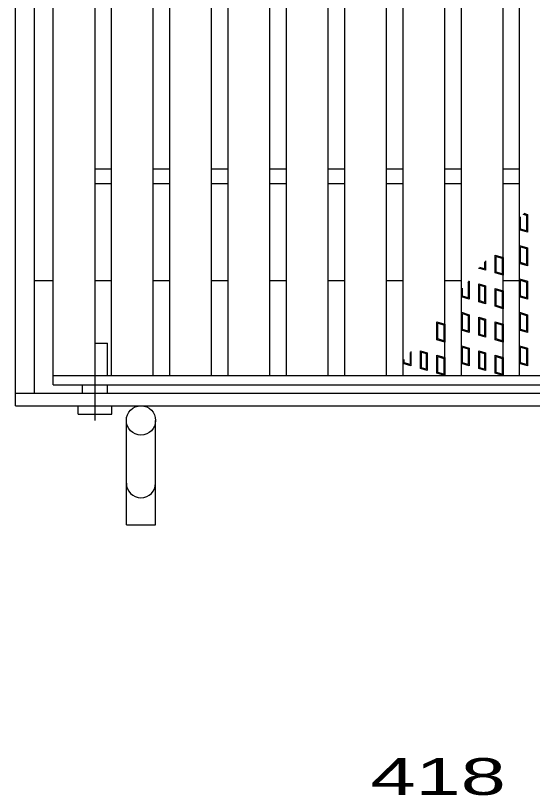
# Model space of a CAD drawing. Units: millimetres, scale not verified. Extents: x -1456 to 1385, y -1026 to 843.
# Drawn here: x -1033.8 to -786.5, y -369.7 to 3.6 of the extents above; entities that cross this region are included whole.
import ezdxf
from ezdxf.enums import TextEntityAlignment as Align

# ---------------------------------------------------------------- set-up
doc = ezdxf.new("R2010")
doc.units = ezdxf.units.MM
doc.header["$LTSCALE"] = 8
doc.linetypes.add('LONG_DASHED_DOTTED', pattern=[15.25, 12, -1.5, 0.25, -1.5])
for name, color, linetype, lineweight in [('16', 3, 'Continuous', 25), ('17', 3, 'Continuous', 25), ('19', 6, 'Continuous', 25), ('22', 2, 'Continuous', 25)]:
    doc.layers.add(name, color=color, linetype=linetype, lineweight=lineweight)
doc.styles.add('ベクトル', font='')
doc.styles.get('ベクトル').set_extended_font_data('ベクトル')

msp = doc.modelspace()

# ---------------------------------------------------------------- linework, layer by layer
at = {"layer": '16'}
for p, q in [((-1015.8, -168.7), (-1015.8, 422.3)), ((-995.8, -168.7), (-995.8, 422.3)), ((-987.9, -168.7), (-987.9, 422.3)), ((-967.9, -168.7), (-967.9, 422.3)), ((-960, -168.7), (-960, 422.3)), ((-940, -168.7), (-940, 422.3)), ((-932.1, -168.7), (-932.1, 422.3)), ((-912.1, -168.7), (-912.1, 422.3)), ((-904.2, -168.7), (-904.2, 422.3)), ((-884.2, -168.7), (-884.2, 422.3)), ((-876.3, -168.7), (-876.3, 422.3)), ((-856.3, -168.7), (-856.3, 422.3)), ((-848.4, -168.7), (-848.4, 422.3)), ((-828.4, -168.7), (-828.4, 422.3)), ((-820.5, -168.7), (-820.5, 422.3)), ((-800.5, -168.7), (-800.5, 422.3)), ((-792.6, -168.7), (-792.6, 422.3)), ((-995.8, -69.7), (-987.9, -69.7)), ((-967.9, -69.7), (-960, -69.7)), ((-940, -69.7), (-932.1, -69.7)), ((-912.1, -69.7), (-904.2, -69.7)), ((-884.2, -69.7), (-876.3, -69.7)), ((-856.3, -69.7), (-848.4, -69.7)), ((-828.4, -69.7), (-820.5, -69.7)), ((-800.5, -69.7), (-792.6, -69.7)), ((-995.8, -76.7), (-987.9, -76.7)), ((-967.9, -76.7), (-960, -76.7)), ((-940, -76.7), (-932.1, -76.7)), ((-912.1, -76.7), (-904.2, -76.7)), ((-884.2, -76.7), (-876.3, -76.7)), ((-856.3, -76.7), (-848.4, -76.7)), ((-828.4, -76.7), (-820.5, -76.7)), ((-800.5, -76.7), (-792.6, -76.7)), ((-1015.8, -168.7), (-633.8, -168.7)), ((-1015.8, -173.2), (-1015.8, -168.7)), ((-1015.8, -168.7), (-995.8, -168.7)), ((-987.9, -168.7), (-967.9, -168.7)), ((-960, -168.7), (-940, -168.7)), ((-932.1, -168.7), (-912.1, -168.7)), ((-904.2, -168.7), (-884.2, -168.7)), ((-876.3, -168.7), (-856.3, -168.7)), ((-848.4, -168.7), (-828.4, -168.7)), ((-820.5, -168.7), (-800.5, -168.7)), ((-792.6, -168.7), (-772.6, -168.7)), ((-1015.8, -173.2), (-633.8, -173.2))]:
    msp.add_line(p, q, dxfattribs=at)
at = {"layer": '17'}
for p, q in [((-792.6, -99), (-792.6, -93.302)), ((-792.125, -98.647), (-792.125, -92.74)), ((-791.011, -91.423), (-789.275, -91.943)), ((-790.676, -91.027), (-788.8, -91.59)), ((-789.275, -91.943), (-789.275, -99.502)), ((-788.8, -91.59), (-788.8, -100.14)), ((-788.8, -100.14), (-792.6, -99)), ((-789.275, -99.502), (-792.125, -98.647)), ((-792.6, -106.45), (-788.8, -107.59)), ((-792.6, -115), (-792.6, -106.45)), ((-792.125, -107.088), (-789.275, -107.943)), ((-792.125, -114.647), (-792.125, -107.088)), ((-789.275, -107.943), (-789.275, -115.502)), ((-788.8, -107.59), (-788.8, -116.14)), ((-804.3, -111.01), (-800.5, -112.15)), ((-804.3, -119.56), (-804.3, -111.01)), ((-803.825, -111.648), (-800.975, -112.503)), ((-803.825, -119.207), (-803.825, -111.648)), ((-809.36, -114.302), (-809.36, -117.696)), ((-808.885, -113.741), (-808.885, -118.334)), ((-800.975, -112.503), (-800.975, -120.062)), ((-800.5, -112.15), (-800.5, -120.7)), ((-788.8, -116.14), (-792.6, -115)), ((-789.275, -115.502), (-792.125, -114.647)), ((-808.885, -118.334), (-812.115, -117.365)), ((-812.115, -117.365), (-812.115, -117.56)), ((-811.64, -117.012), (-811.64, -116.998)), ((-809.36, -117.696), (-811.64, -117.012)), ((-800.975, -120.062), (-803.825, -119.207)), ((-800.5, -120.7), (-804.3, -119.56)), ((-792.6, -122.45), (-788.8, -123.59)), ((-792.6, -131), (-792.6, -122.45)), ((-792.125, -123.088), (-789.275, -123.943)), ((-792.125, -130.647), (-792.125, -123.088)), ((-820.025, -130.647), (-820.025, -126.913)), ((-817.445, -123.862), (-817.175, -123.943)), ((-817.175, -123.943), (-817.175, -131.502)), ((-817.111, -123.467), (-816.7, -123.59)), ((-816.7, -123.59), (-816.7, -132.14)), ((-812.115, -124.815), (-808.885, -125.784)), ((-812.115, -133.365), (-812.115, -124.815)), ((-811.64, -125.454), (-809.36, -126.138)), ((-811.64, -133.012), (-811.64, -125.454)), ((-809.36, -126.138), (-809.36, -133.696)), ((-808.885, -125.784), (-808.885, -134.334)), ((-789.275, -123.943), (-789.275, -131.502)), ((-788.8, -123.59), (-788.8, -132.14)), ((-820.5, -131), (-820.5, -127.475)), ((-817.175, -131.502), (-820.025, -130.647)), ((-804.3, -127.01), (-800.5, -128.15)), ((-804.3, -135.56), (-804.3, -127.01)), ((-803.825, -127.648), (-800.975, -128.503)), ((-803.825, -135.207), (-803.825, -127.648)), ((-800.975, -128.503), (-800.975, -136.062)), ((-800.5, -128.15), (-800.5, -136.7)), ((-789.275, -131.502), (-792.125, -130.647)), ((-816.7, -132.14), (-820.5, -131)), ((-808.885, -134.334), (-812.115, -133.365)), ((-809.36, -133.696), (-811.64, -133.012)), ((-788.8, -132.14), (-792.6, -131)), ((-800.5, -136.7), (-804.3, -135.56)), ((-800.975, -136.062), (-803.825, -135.207)), ((-820.5, -138.45), (-816.7, -139.59)), ((-820.5, -147), (-820.5, -138.45)), ((-820.025, -139.088), (-817.175, -139.943)), ((-820.025, -146.647), (-820.025, -139.088)), ((-817.175, -139.943), (-817.175, -147.502)), ((-816.7, -139.59), (-816.7, -148.14)), ((-812.115, -140.815), (-808.885, -141.784)), ((-812.115, -149.365), (-812.115, -140.815)), ((-811.64, -141.454), (-809.36, -142.138)), ((-811.64, -149.012), (-811.64, -141.454)), ((-808.885, -141.784), (-808.885, -150.334)), ((-792.6, -138.45), (-788.8, -139.59)), ((-792.6, -147), (-792.6, -138.45)), ((-792.125, -139.088), (-789.275, -139.943)), ((-792.125, -146.647), (-792.125, -139.088)), ((-789.275, -139.943), (-789.275, -147.502)), ((-788.8, -139.59), (-788.8, -148.14)), ((-832.2, -143.01), (-828.4, -144.15)), ((-832.2, -151.56), (-832.2, -143.01)), ((-831.725, -143.648), (-828.875, -144.503)), ((-831.725, -151.207), (-831.725, -143.648)), ((-828.875, -144.503), (-828.875, -152.062)), ((-828.4, -144.15), (-828.4, -152.7)), ((-809.36, -142.138), (-809.36, -149.696)), ((-804.3, -143.01), (-800.5, -144.15)), ((-804.3, -151.56), (-804.3, -143.01)), ((-803.825, -143.648), (-800.975, -144.503)), ((-803.825, -151.207), (-803.825, -143.648)), ((-800.975, -144.503), (-800.975, -152.062)), ((-800.5, -144.15), (-800.5, -152.7)), ((-816.7, -148.14), (-820.5, -147)), ((-817.175, -147.502), (-820.025, -146.647)), ((-809.36, -149.696), (-811.64, -149.012)), ((-788.8, -148.14), (-792.6, -147)), ((-789.275, -147.502), (-792.125, -146.647)), ((-828.4, -152.7), (-832.2, -151.56)), ((-828.875, -152.062), (-831.725, -151.207)), ((-808.885, -150.334), (-812.115, -149.365)), ((-800.5, -152.7), (-804.3, -151.56)), ((-800.975, -152.062), (-803.825, -151.207)), ((-840.015, -156.815), (-836.785, -157.784)), ((-840.015, -165.365), (-840.015, -156.815)), ((-820.5, -154.45), (-816.7, -155.59)), ((-820.5, -163), (-820.5, -154.45)), ((-820.025, -155.088), (-817.175, -155.943)), ((-820.025, -162.647), (-820.025, -155.088)), ((-817.175, -155.943), (-817.175, -163.502)), ((-816.7, -155.59), (-816.7, -164.14)), ((-812.115, -156.815), (-808.885, -157.784)), ((-812.115, -165.365), (-812.115, -156.815)), ((-792.6, -154.45), (-788.8, -155.59)), ((-792.6, -163), (-792.6, -154.45)), ((-792.125, -155.088), (-789.275, -155.943)), ((-792.125, -162.647), (-792.125, -155.088)), ((-789.275, -155.943), (-789.275, -163.502)), ((-788.8, -155.59), (-788.8, -164.14)), ((-845.075, -157.715), (-845.075, -163.502)), ((-844.6, -157.154), (-844.6, -164.14)), ((-839.54, -157.454), (-837.26, -158.138)), ((-839.54, -165.012), (-839.54, -157.454)), ((-837.26, -158.138), (-837.26, -165.696)), ((-836.785, -157.784), (-836.785, -166.334)), ((-832.2, -159.01), (-828.4, -160.15)), ((-832.2, -167.56), (-832.2, -159.01)), ((-831.725, -159.648), (-828.875, -160.503)), ((-831.725, -167.207), (-831.725, -159.648)), ((-828.875, -160.503), (-828.875, -168.062)), ((-828.4, -160.15), (-828.4, -168.7)), ((-811.64, -157.454), (-809.36, -158.138)), ((-811.64, -165.012), (-811.64, -157.454)), ((-809.36, -158.138), (-809.36, -165.696)), ((-808.885, -157.784), (-808.885, -166.334)), ((-804.3, -159.01), (-800.5, -160.15)), ((-804.3, -167.56), (-804.3, -159.01)), ((-803.825, -159.648), (-800.975, -160.503)), ((-803.825, -167.207), (-803.825, -159.648)), ((-800.975, -160.503), (-800.975, -168.062)), ((-800.5, -160.15), (-800.5, -168.7)), ((-848.4, -163), (-848.4, -161.647)), ((-844.6, -164.14), (-848.4, -163)), ((-847.925, -162.647), (-847.925, -161.085)), ((-845.075, -163.502), (-847.925, -162.647)), ((-816.7, -164.14), (-820.5, -163)), ((-817.175, -163.502), (-820.025, -162.647)), ((-788.8, -164.14), (-792.6, -163)), ((-789.275, -163.502), (-792.125, -162.647)), ((-836.785, -166.334), (-840.015, -165.365)), ((-837.26, -165.696), (-839.54, -165.012)), ((-828.4, -168.7), (-832.2, -167.56)), ((-828.875, -168.062), (-831.725, -167.207)), ((-808.885, -166.334), (-812.115, -165.365)), ((-809.36, -165.696), (-811.64, -165.012)), ((-800.5, -168.7), (-804.3, -167.56)), ((-800.975, -168.062), (-803.825, -167.207))]:
    msp.add_line(p, q, dxfattribs=at)
at = {"layer": '19'}
for p, q in [((-1033.8, -183.2), (-1033.8, 436.8)), ((-1024.8, -177.2), (-1024.8, 430.8)), ((-1024.8, -123.2), (-1015.8, -123.2)), ((-995.8, -123.2), (-987.9, -123.2)), ((-967.9, -123.2), (-960, -123.2)), ((-940, -123.2), (-932.1, -123.2)), ((-912.1, -123.2), (-904.2, -123.2)), ((-884.2, -123.2), (-876.3, -123.2)), ((-856.3, -123.2), (-848.4, -123.2)), ((-828.4, -123.2), (-820.5, -123.2)), ((-800.5, -123.2), (-792.6, -123.2)), ((-995.8, -153.2), (-989.8, -153.2)), ((-989.8, -168.7), (-989.8, -153.2)), ((-1001.8, -177.2), (-1001.8, -173.2)), ((-989.8, -177.2), (-989.8, -173.2)), ((-1033.8, -177.2), (-615.8, -177.2)), ((-1033.8, -183.2), (-615.8, -183.2)), ((-1003.8, -187.2), (-1003.8, -183.2)), ((-987.8, -187.2), (-987.8, -183.2)), ((-1003.8, -187.2), (-987.8, -187.2)), ((-980.8, -240.2), (-980.8, -190.2)), ((-966.8, -240.2), (-966.8, -190.2)), ((-980.8, -240.2), (-966.8, -240.2))]:
    msp.add_line(p, q, dxfattribs=at)
at = {"layer": '19', "linetype": 'LONG_DASHED_DOTTED'}
msp.add_line((-995.8, -190.2), (-995.8, -150.2), dxfattribs=at)
at = {"layer": '19'}
msp.add_circle((-973.8, -190.2), 7, dxfattribs=at)
msp.add_arc((-973.8, -220.2), 7, 180, 0, dxfattribs=at)

# ---------------------------------------------------------------- texts
at = {"layer": '22', "style": 'ベクトル', "width": 1.65}
msp.add_text(' 418 ', height=17.6, dxfattribs=at).set_placement((-874.8, -360.7), align=Align.MIDDLE_LEFT)

doc.saveas('drawing.dxf')
